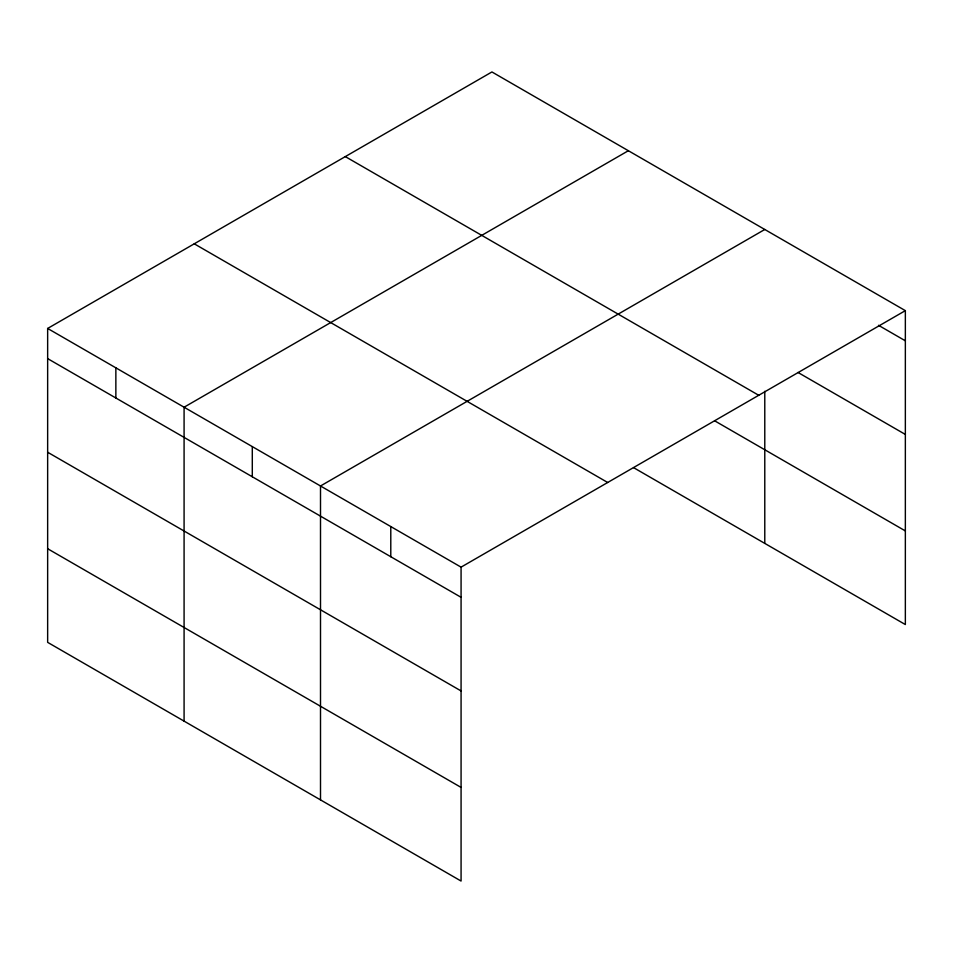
<?xml version="1.0" encoding="UTF-8"?>
<svg xmlns="http://www.w3.org/2000/svg" width="953" height="953" viewBox="0 0 953 953"><rect width="100%" height="100%" fill="white"/><g stroke="black" fill="none" stroke-linecap="round" stroke-linejoin="round"><path stroke-width="1.43" d="M905.35 310.642L461.073 567.142L461.073 881.048L47.65 642.358L47.65 328.451L491.927 71.951L905.35 310.642L905.35 624.549L633.507 467.601M628.361 150.717L184.084 407.217L184.084 721.123M764.782 229.482L320.506 485.982L320.506 799.889M878.511 325.307L905.35 340.805M798.006 372.468L905.35 434.437M345.32 156.602L758.743 395.292M714.583 420.773L905.35 530.916M194.257 243.813L607.68 482.492M47.65 328.451L461.073 567.142M47.65 358.614L461.073 597.305M47.65 452.246L461.073 690.937M47.65 548.725L461.073 787.416M764.782 391.29L764.782 543.389M390.79 526.568L390.79 556.731M252.295 446.6L252.295 476.762M115.861 367.834L115.861 397.997"/></g></svg>
